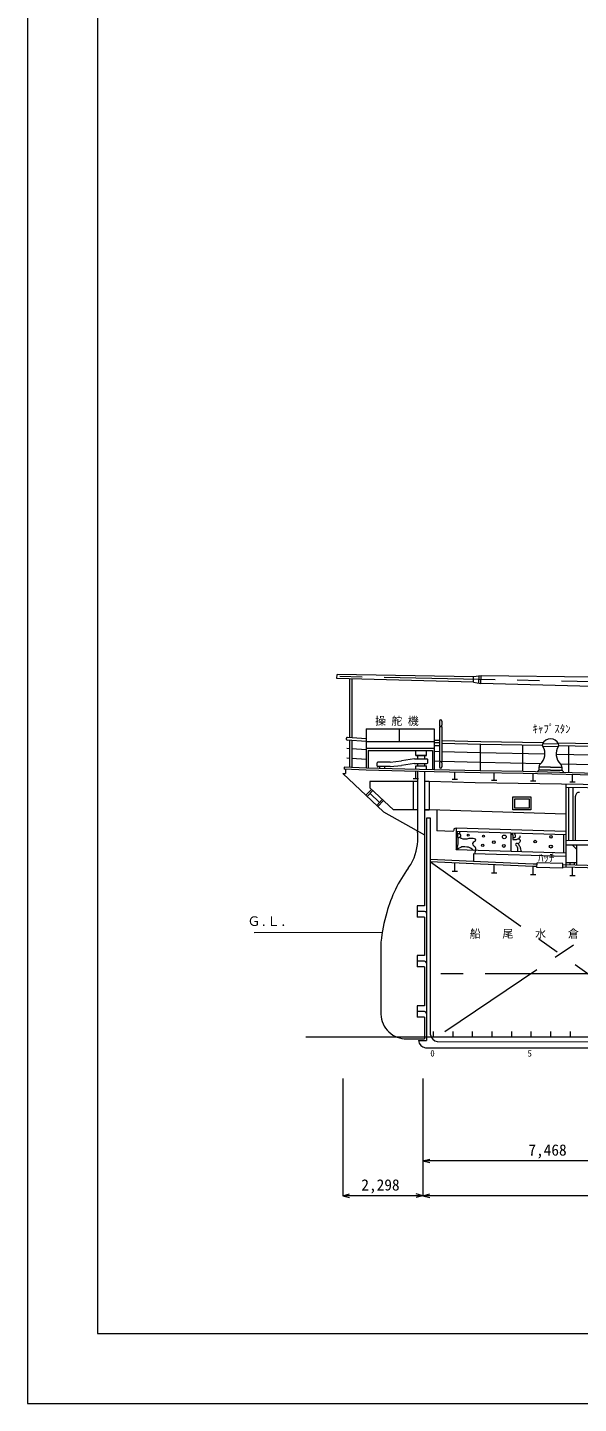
# Model space of a CAD drawing. Units: millimetres, scale not verified. Extents: x -51050 to 51050, y -29700 to 29700.
# Drawn here: x -51050 to -35272, y -29700 to 9688 of the extents above; entities that cross this region are included whole.
import ezdxf
from ezdxf.enums import TextEntityAlignment as Align

# ---------------------------------------------------------------- set-up
doc = ezdxf.new("R2010")
doc.units = ezdxf.units.MM
doc.header["$LTSCALE"] = 100
doc.linetypes.add('USER1', pattern=[50.8, 31.75, -6.35, 6.35, -6.35])
for name, color, linetype, lineweight in [('0-0_GL', 7, 'Continuous', 18), ('0-2_sunpou', 7, 'Continuous', 18), ('0-3_keijou', 7, 'Continuous', 18), ('0-4_frame', 7, 'Continuous', 18), ('0-6_center', 7, 'USER1', 18)]:
    doc.layers.add(name, color=color, linetype=linetype, lineweight=lineweight)
doc.layers.add('0-5_text', color=7, linetype='Continuous')
doc.styles.add('ＭＳ ゴシック', font='')
doc.styles.get('ＭＳ ゴシック').set_extended_font_data('MS Gothic')

msp = doc.modelspace()

# ---------------------------------------------------------------- linework, layer by layer
at = {"layer": '0-0_GL'}
msp.add_line((-44555.5, -16213.8), (-40891.7, -16206.6), dxfattribs=at)
at = {"layer": '0-2_sunpou'}
for p, q in [((-43083.2, -19201), (29321.6, -19201)), ((-39434.5, -19056), (-39434.5, -19201)), ((-38874.5, -19056), (-38874.5, -19201)), ((-38314.5, -19056), (-38314.5, -19201)), ((-37754.5, -19056), (-37754.5, -19201)), ((-37194.5, -19056), (-37194.5, -19201)), ((-36634.5, -19056), (-36634.5, -19201)), ((-36074.5, -19056), (-36074.5, -19201)), ((-35514.5, -19056), (-35514.5, -19201)), ((-42024.4, -20395.3), (-42024.4, -23753.6)), ((-39726.4, -20395.3), (-39726.4, -23753.6)), ((-39726.4, -22753.6), (-39533.3, -22701.9)), ((28607.6, -22753.6), (-39726.4, -22753.6)), ((-39726.4, -22753.6), (-39533.3, -22805.4)), ((-42024.4, -23753.6), (-41831.3, -23701.9)), ((33019.6, -23753.6), (-42024.4, -23753.6)), ((-42024.4, -23753.6), (-41831.3, -23805.4)), ((-39726.4, -23753.6), (-39919.6, -23701.9)), ((-39726.4, -23753.6), (-39919.6, -23805.4)), ((-39726.4, -23753.6), (-39533.3, -23701.9)), ((-39726.4, -23753.6), (-39533.3, -23805.4))]:
    msp.add_line(p, q, dxfattribs=at)
at = {"layer": '0-3_keijou'}
for p, q in [((-42188.3, -8943.2), (-42186, -8833.3)), ((-38279.5, -9046.9), (-42188.3, -8943.2)), ((-38276.2, -8896.9), (-42186, -8833.3)), ((-41825.3, -8952.9), (-41825.3, -10636.8)), ((-41758.3, -8954.6), (-41758.3, -10641.8)), ((-38279.5, -9046.9), (-38276.2, -8896.9)), ((-38279.5, -9046.9), (-38065.7, -9086.4)), ((-38061, -8866.5), (-38276.2, -8896.9)), ((-38123.1, -9075.8), (-38118.8, -8874.7)), ((-38065.7, -9086.4), (-38061, -8866.5)), ((-34881.5, -8908.7), (-38061, -8866.5)), ((-34877.4, -9173), (-38065.7, -9086.4)), ((-39255.6, -10168), (-39255.6, -10284.4)), ((-39181.9, -10168), (-39181.9, -10284.4)), ((-41351, -10672.2), (-41885.6, -10632.3)), ((-41351, -10385.5), (-41351, -11510.6)), ((-41351, -10385.5), (-39402.6, -10385.5)), ((-40406.3, -10385.5), (-40406.3, -10753.7)), ((-39402.6, -10385.5), (-39402.6, -11557.6)), ((-39255.6, -10321.2), (-39181.9, -10321.2)), ((-39255.6, -10321.2), (-39255.6, -11321.2)), ((-39181.9, -10321.2), (-39181.9, -11321.2)), ((-41825.3, -10956.5), (-41907.7, -10950.3)), ((-41351, -10750.5), (-41893.2, -10710)), ((-41825.3, -10715), (-41825.3, -11490.8)), ((-41758.3, -10720), (-41758.3, -11493.6)), ((-41351, -10991.9), (-41758.3, -10961.5)), ((-41351, -10753.7), (-39402.6, -10753.7)), ((-41351, -10938.7), (-39402.6, -10938.7)), ((-41298.3, -11008.7), (-41298.3, -11512.1)), ((-41298.3, -11008.7), (-39455.3, -11008.7)), ((-39927.8, -11155.1), (-39927.8, -11008.7)), ((-39627.8, -11155.1), (-39627.8, -11008.7)), ((-39455.3, -11008.7), (-39455.3, -11556.5)), ((-39380.9, -10721), (-39402.6, -10719.8)), ((-39402.6, -10779.1), (-39255.6, -10779.1)), ((-39402.6, -10863.4), (-39255.6, -10863.4)), ((-39255.6, -10724.2), (-39380.9, -10721)), ((-38065.4, -10755.2), (-39181.9, -10726.1)), ((-38086.2, -10832.7), (-38086.2, -11591.8)), ((-36283.1, -10789.5), (-38065.4, -10755.2)), ((-36872.9, -10856.1), (-36872.9, -11611)), ((-35844.7, -10818.3), (-36302.8, -10825.4)), ((-36290.9, -10896.2), (-35846.1, -10884.7)), ((-31012.3, -10970.2), (-35840.8, -10875.9)), ((-35558.9, -10881.4), (-35558.9, -11644.6)), ((-41825.3, -11233.3), (-41907.7, -11227.2)), ((-41351, -11268.7), (-41758.3, -11238.3)), ((-41041, -11449.2), (-41041, -11361.8)), ((-40665, -11341.8), (-41021, -11341.8)), ((-40665, -11341.8), (-40341.7, -11306.3)), ((-39966.4, -11249.4), (-40341.7, -11306.3)), ((-39966.4, -11376.7), (-40341.7, -11433.7)), ((-39966.4, -11249.4), (-39610.4, -11249.4)), ((-39966.4, -11376.7), (-39610.4, -11376.7)), ((-39927.8, -11142.6), (-39627.8, -11142.6)), ((-39927.8, -11155.1), (-39627.8, -11155.1)), ((-39878.3, -11155.1), (-39878.3, -11249.4)), ((-39878.3, -11376.7), (-39878.3, -11448.5)), ((-39677.4, -11155.1), (-39677.4, -11249.4)), ((-39677.4, -11376.7), (-39677.4, -11448.5)), ((-39590.4, -11356.7), (-39590.4, -11269.4)), ((-39255.6, -11042.3), (-39411.6, -11038.2)), ((-39402.1, -11315.8), (-39402.6, -11315.7)), ((-39255.6, -11319.6), (-39402.1, -11315.8)), ((-39255.6, -11321.2), (-39181.9, -11321.2)), ((-39255.6, -11358), (-39255.6, -11474.4)), ((-38086.1, -11350), (-39192.9, -11321.2)), ((-38095.6, -11072.4), (-39181.9, -11044.2)), ((-39181.9, -11358), (-39181.9, -11474.4)), ((-36232.4, -11112.3), (-38095.6, -11072.4)), ((-36355, -11387.1), (-38086.7, -11350)), ((-34374.5, -11152.1), (-35911.6, -11119.2)), ((-34374.5, -11429.5), (-35783.5, -11399.3)), ((-42024.4, -11661.6), (-40856.3, -12761.4)), ((-42024.4, -11661.6), (-41947.1, -11661.6)), ((-41947.1, -11543), (-41947.1, -11661.6)), ((-40665, -11469.2), (-41021, -11469.2)), ((-40967, -11469.2), (-40967, -11520.8)), ((-40822.8, -11469.2), (-40822.8, -11524.6)), ((-40665, -11469.2), (-40341.7, -11433.7)), ((-40008.3, -11808.7), (-39858.3, -11808.7)), ((-39933.3, -11808.7), (-39933.3, -11608.7)), ((-39927.8, -11448.5), (-39627.8, -11448.5)), ((-39927.8, -11546.5), (-39927.8, -11448.5)), ((-39878.3, -11604.8), (-39878.3, -13310.2)), ((-39677.4, -11609), (-39677.4, -13422.9)), ((-39627.8, -11552.8), (-39627.8, -11448.5)), ((-38087.2, -11591.8), (-39402.6, -11557.6)), ((-38811.6, -11830.2), (-38811.6, -11630.2)), ((-36859.3, -11611.2), (-38087.2, -11591.8)), ((-37690, -11855.3), (-37690, -11655.3)), ((-34374.5, -11675), (-36859.3, -11611.2)), ((-29897.7, -11836.9), (-36858.4, -11668.4)), ((-36568.3, -11875.4), (-36568.3, -11675.4)), ((-36076.5, -11487.8), (-36404.6, -11487.8)), ((-36404.6, -11487.8), (-36404.6, -11567.3)), ((-36076.5, -11567.3), (-36404.6, -11567.3)), ((-36076.5, -11487.8), (-35748.5, -11487.8)), ((-36076.5, -11567.3), (-35748.5, -11567.3)), ((-35748.5, -11487.8), (-35748.5, -11567.3)), ((-35446.6, -11902.6), (-35446.6, -11702.6)), ((-41357.3, -12289.7), (-41196.7, -12119.1)), ((-41320.9, -12323.9), (-41160.3, -12153.3)), ((-41243.3, -11898.3), (-41243.3, -12075.2)), ((-39878.3, -11898.3), (-41243.3, -11898.3)), ((-41243.3, -12075.2), (-40568.5, -12710.5)), ((-40004.2, -11898.3), (-40004.2, -12710.5)), ((-39550.6, -11898.3), (-39677.4, -11898.3)), ((-39550.6, -11898.3), (-39550.6, -12710.5)), ((-38886.6, -11830.2), (-38736.6, -11830.2)), ((-37765, -11855.3), (-37615, -11855.3)), ((-36643.3, -11875.4), (-36493.3, -11875.4)), ((-35631.6, -11973.6), (-35631.6, -14351.3)), ((-29691.3, -12160), (-35631.6, -12066.2)), ((-35557, -12067.4), (-35557, -13578)), ((-35521.6, -11902.6), (-35371.6, -11902.6)), ((-35433.9, -12069.4), (-35433.9, -13578.2)), ((-41240.6, -12238.6), (-40970.9, -12492.6)), ((-41051.2, -12577.9), (-40890.6, -12407.3)), ((-41014.8, -12612.2), (-40854.2, -12441.6)), ((-35358.1, -13578.4), (-35358.1, -12315.7)), ((-40856.3, -12761.4), (-39677.4, -13422.9)), ((-39878.3, -12710.5), (-40568.5, -12710.5)), ((-39627.4, -12944.3), (-39627.4, -19312.6)), ((-39508.5, -12944.3), (-39627.4, -12944.3)), ((-35631.6, -12826.5), (-39550.6, -12710.5)), ((-39508.5, -19146.3), (-39508.5, -12944.3)), ((-39328, -12717.1), (-39328, -13310)), ((-38870.4, -13323.6), (-39328, -13310)), ((-35631.6, -13325.2), (-38775.7, -13232.1)), ((-38775.7, -13232.1), (-38775.7, -13854.3)), ((-35631.6, -13419.5), (-38775.7, -13326.4)), ((-37205.4, -13372.9), (-37205.4, -13900.8)), ((-39677.4, -13422.9), (-39677.4, -15452.7)), ((-35699.3, -13417.5), (-35699.3, -13945.4)), ((-35631.6, -13577.9), (-32310.6, -13583.9)), ((-35631.6, -13704.9), (-32310.6, -13710.9)), ((-35327.8, -13834), (-35449.9, -13705.2)), ((-35327.8, -13705.5), (-35327.8, -14291.6)), ((-35631.6, -13947.4), (-38775.7, -13854.3)), ((-35631.6, -14041.7), (-38274.8, -13963.4)), ((-38274.8, -13963.4), (-38274.8, -14188)), ((-38886.6, -14458.3), (-38736.6, -14458.3)), ((-38811.6, -14458.3), (-38811.6, -14228.3)), ((-37765, -14511.4), (-37615, -14511.4)), ((-37690, -14511.4), (-37690, -14281.4)), ((-36643.3, -14555.7), (-36493.3, -14555.7)), ((-36458.9, -14260.7), (-36568.3, -14257.8)), ((-36568.3, -14555.7), (-36568.3, -14325.7)), ((-36460.7, -14328.6), (-36568.3, -14325.7)), ((-35718.2, -14242.9), (-36457.8, -14222.7)), ((-35721.8, -14374.2), (-35718.2, -14242.9)), ((-35631.6, -14213.7), (-35327.8, -14214.2)), ((-35519.2, -14213.9), (-35519.2, -14286.4)), ((-35446.6, -14586.3), (-35446.6, -14356.3)), ((-35397.1, -14214.1), (-35397.1, -14289.7)), ((-35521.6, -14586.3), (-35371.6, -14586.3)), ((-39887.4, -15452.7), (-39887.4, -15777.7)), ((-39677.4, -15452.7), (-39887.4, -15452.7)), ((-39677.4, -15615.2), (-39887.4, -15615.2)), ((-39677.4, -15777.7), (-39887.4, -15777.7)), ((-39677.4, -15777.7), (-39677.4, -16875.7)), ((-40927.9, -16491), (-40927.9, -18553.2)), ((-39887.4, -16875.7), (-39887.4, -17200.7)), ((-39677.4, -16875.7), (-39887.4, -16875.7)), ((-39677.4, -17038.2), (-39887.4, -17038.2)), ((-39677.4, -17200.7), (-39887.4, -17200.7)), ((-39677.4, -17200.7), (-39677.4, -18318.7)), ((-39887.4, -18318.7), (-39887.4, -18643.7)), ((-39677.4, -18318.7), (-39887.4, -18318.7)), ((-39677.4, -18481.2), (-39887.4, -18481.2)), ((-39677.4, -18643.7), (-39887.4, -18643.7)), ((-39677.4, -18643.7), (-39677.4, -19262.6)), ((-40188.7, -19262.6), (-39677.4, -19262.6)), ((-39856.3, -19312.6), (-39627.4, -19312.6)), ((-39856.3, -19312.6), (-39627.4, -19312.6)), ((-39656.3, -19517.4), (-14159.1, -19517.4)), ((-39656.3, -19517.4), (-14159.1, -19517.4)), ((-39320.2, -19338.8), (-14296.2, -19366.6))]:
    msp.add_line(p, q, dxfattribs=at)
for points in [[(-36307.4, -10867), (-38066.9, -10833.2), (-39181.9, -10804.2)], [(-28725, -10936.8), (-30869.7, -10893.7), (-35858.8, -10797.6)], [(-39402.6, -11557.6), (-40248.1, -11539.7), (-41344.6, -11510.8), (-41982, -11484.3), (-41982, -11541.6)], [(-36858.4, -11668.4), (-38086.2, -11649), (-39401.7, -11614.8), (-40251.3, -11596.9), (-41347.8, -11568), (-41982, -11541.6)], [(-26493.3, -12117.9), (-38235.2, -11932.5), (-39550.6, -11898.3)], [(-39677.4, -12710.5), (-39550.6, -12710.5), (-39677.4, -12710.5)], [(-38775.7, -13232.1), (-38810.4, -13236.2), (-38830.5, -13248.3), (-38840.6, -13263.4), (-38845.6, -13283.5), (-38851.6, -13302.6), (-38859.7, -13313.7), (-38870.4, -13323.6)], [(-38775.7, -13854.3), (-38735.5, -13776.4), (-38719.9, -13682.5), (-38719.9, -13602), (-38719.9, -13534.9), (-38726.6, -13479), (-38726.6, -13423.1), (-38728.8, -13387.3), (-38748.9, -13356), (-38775.7, -13326.4)], [(-38670.7, -13492.4), (-38646.2, -13456.7), (-38646.2, -13437.7), (-38654, -13411), (-38670.4, -13398.9), (-38690.2, -13393.8), (-38713.5, -13389.5), (-38728.8, -13387.3)], [(-38670.4, -13398.9), (-38666.3, -13373.8), (-38666.3, -13350.8), (-38670.4, -13333.8)], [(-37205.4, -13372.9), (-37174.1, -13399.8), (-37153.4, -13429), (-37153.4, -13463.8), (-37154.4, -13486.3), (-37157.2, -13508.9), (-37157.2, -13534.3), (-37148.7, -13555), (-37106.4, -13554.1), (-37070.6, -13555), (-37045.2, -13555), (-37025.5, -13550.3), (-37005.7, -13534.3), (-36982.2, -13534.3), (-36968.1, -13539.9), (-36954, -13559.7), (-36944.6, -13581.3), (-36945.5, -13605.8), (-36951.2, -13620.8), (-36964.3, -13638.7), (-36974.7, -13654.7), (-37000.3, -13676.6)], [(-37114, -13377.3), (-37096.6, -13401.1), (-37088.3, -13431.4), (-37085.6, -13457.9), (-37088.3, -13484.5), (-37097.5, -13495.4), (-37114, -13502.8), (-37132.3, -13503.7), (-37150.6, -13503.7)], [(-38274.8, -13869.1), (-38313.7, -13831), (-38368.6, -13801.2), (-38421.8, -13779.3), (-38465.7, -13771.5), (-38525.2, -13760.5), (-38573.8, -13762.1), (-38613, -13766.8), (-38645.9, -13784), (-38686.6, -13799.7), (-38719.5, -13818.5), (-38775.7, -13854.3)], [(-38670.7, -13492.4), (-38685, -13501.5), (-38708.3, -13510.1), (-38719.5, -13514.4)], [(-38670.7, -13492.4), (-38632.7, -13519.3), (-38585.7, -13534.9), (-38520.9, -13537.1), (-38460.5, -13532.7), (-38406.8, -13517), (-38350.9, -13514.8), (-38288.3, -13517), (-38252.5, -13530.4), (-38225.7, -13564), (-38232.4, -13602), (-38259.2, -13626.6), (-38292.8, -13642.2), (-38306.2, -13671.3), (-38301.7, -13704.8), (-38268.2, -13733.9), (-38239.1, -13756.2), (-38225.7, -13801), (-38226, -13871.7), (-38236.9, -13931.2), (-38236.9, -13965.7)], [(-36917.5, -13909.3), (-36918.2, -13886.1), (-36918.2, -13866.3), (-36924.8, -13835.3), (-36928.6, -13806.1), (-36937.1, -13786.4), (-36946.5, -13767.6), (-36960.6, -13744), (-36974.7, -13721.5), (-36983.2, -13701.7), (-36991.6, -13687.6), (-36999.1, -13677.3), (-37014.2, -13668.8), (-37032.1, -13666), (-37056.5, -13668.8), (-37067.8, -13682), (-37072.5, -13695.1), (-37069.7, -13713.9), (-37057.5, -13725.2), (-37039.6, -13742.2), (-37025.5, -13765.7), (-37019.8, -13789.2), (-37019.8, -13815.5), (-37019.8, -13835.3), (-37019.8, -13857.9), (-37021.7, -13882.3), (-37023.3, -13906.2)], [(-36982.2, -13534.3), (-36963.8, -13510.1), (-36943.6, -13488.1), (-36939, -13468), (-36939, -13453.3)], [(-36568.3, -14257.8), (-38081.5, -14198), (-39508.5, -14124.3)], [(-36568.3, -14325.7), (-38081.5, -14266), (-39508.5, -14192.3)], [(-35721.8, -14374.2), (-36461.4, -14354), (-36457.8, -14222.7)], [(-20822.4, -14686.5), (-22587.7, -14663.1), (-28748.5, -14539.1), (-35721.1, -14348.8)], [(-22587.7, -14595.1), (-28748.5, -14471.1), (-35719.2, -14280.9)]]:
    msp.add_lwpolyline(points, dxfattribs=at)
for points in [[(-37149.3, -12336.3), (-36635.2, -12336.3), (-36635.2, -12709.6), (-37149.3, -12709.6)], [(-37099.3, -12386.3), (-36685.2, -12386.3), (-36685.2, -12659.6), (-37099.3, -12659.6)]]:
    msp.add_lwpolyline(points, close=True, dxfattribs=at)
for centre, radius in [((-38427.8, -13431), 27.1), ((-38015.5, -13722.5), 32.5), ((-37994.8, -13460.5), 26.3), ((-37694.4, -13631.3), 38.3), ((-37397, -13481.1), 53.3), ((-37408.8, -13740.2), 41.3), ((-36510.5, -13616.5), 38.4), ((-36065, -13757.4), 44.1), ((-36059.8, -13480), 36.3)]:
    msp.add_circle(centre, radius, dxfattribs=at)
for centre, radius, start, end in [((-39218.8, -10168), 36.8, 0, 180), ((-41887.2, -10671.4), 39.1, 83.92166, 270.23547), ((-39218.8, -10284.4), 36.8, 180, 0), ((-36622.2, -11102.5), 390.3, 310.02181, 31.91183), ((-36247.7, -10852.5), 61.4, 153.80995, 225.31186), ((-36063.9, -10933.1), 262, 91.78515, 155.73441), ((-36080.3, -10933.1), 262, 25.97006, 88.21485), ((-35510.2, -11105), 401.7, 146.74852, 227.11556), ((-35893.2, -10850.5), 58.2, 324.06318, 33.57491), ((-41021, -11361.8), 20, 90, 180), ((-39610.4, -11269.4), 20, 0, 90), ((-39610.4, -11356.7), 20, 270, 0), ((-39218.8, -11358), 36.8, 0, 180), ((-36253.9, -11496.6), 151, 140.9525, 176.23076), ((-35868, -11483.9), 119.6, 358.17469, 45.05678), ((-41021, -11449.2), 20, 180, 270), ((-39218.8, -11474.4), 36.8, 180, 0), ((-36318.5, -11688.8), 148.9, 125.34515, 153.20199), ((-35878, -11722), 201.8, 23.64124, 50.05558), ((-35248.1, -12315.7), 110, 89.09539, 180), ((-41548.2, -13481.3), 1678.7, 339.12439, 5.84938), ((-41258.5, -13554.3), 1382.5, 323.58819, 337.67155), ((-37086.8, -16642.8), 3808.1, 143.44898, 164.84507), ((-36645.7, -16892.7), 4301, 163.16784, 174.64118), ((-39677.4, -15665.2), 50, 0, 90), ((-39677.4, -17088.2), 50, 0, 90), ((-39677.4, -18531.2), 50, 0, 90), ((-40208, -18542.9), 720, 181.20269, 271.54114), ((-39290, -19120.8), 220, 186.64146, 262.11273), ((-39623.7, -19285.5), 234.1, 186.64146, 262.11273), ((-39623.7, -19285.5), 234.1, 186.64146, 262.11273)]:
    msp.add_arc(centre, radius, start, end, dxfattribs=at)
at = {"layer": '0-4_frame'}
for points in [[(-51049.6, -29699.5), (51050.4, -29699.5), (51050.4, 29700.5), (-51049.6, 29700.5)], [(-49049.6, -27699.5), (49050.4, -27699.5), (49050.4, 27700.5), (-49049.6, 27700.5)]]:
    msp.add_lwpolyline(points, close=True, dxfattribs=at)
at = {"layer": '0-6_center'}
for p, q in [((-22424.7, -9311), (-42401.4, -8883.7)), ((-39508.5, -14192.3), (-32258.4, -19346.6)), ((-32258.4, -14443.3), (-39507.6, -19340.4)), ((-14448.1, -17404.4), (-39355.1, -17404.4))]:
    msp.add_line(p, q, dxfattribs=at)

# ---------------------------------------------------------------- texts
at = {"layer": '0-2_sunpou', "style": 'ＭＳ ゴシック'}
for s, height, p in [('0', 183.3, (-39515.5, -19824.1)), ('5', 183.3, (-36730.9, -19824.1)), ('7,468', 322.6, (-36708.3, -22700.7)), ('2,298', 322.6, (-41491.2, -23700.7))]:
    msp.add_text(s, height=height, dxfattribs=at).set_placement(p, align=Align.BOTTOM_LEFT)
at = {"layer": '0-5_text', "style": 'ＭＳ ゴシック'}
for s, height, p in [('操 舵 機', 229.1, (-41096.7, -10346)), ('ｷｬﾌﾟｽﾀﾝ', 229.1, (-36590, -10572.8)), ('ﾊｯﾁ', 229.1, (-36429.7, -14262.6)), ('Ｇ.Ｌ.', 274.9, (-44754.7, -16112.2)), ('船\u3000\u3000尾\u3000\u3000水\u3000\u3000倉', 229.1, (-38388.1, -16435.8))]:
    msp.add_text(s, height=height, dxfattribs=at).set_placement(p, align=Align.BOTTOM_LEFT)

doc.saveas('drawing.dxf')
